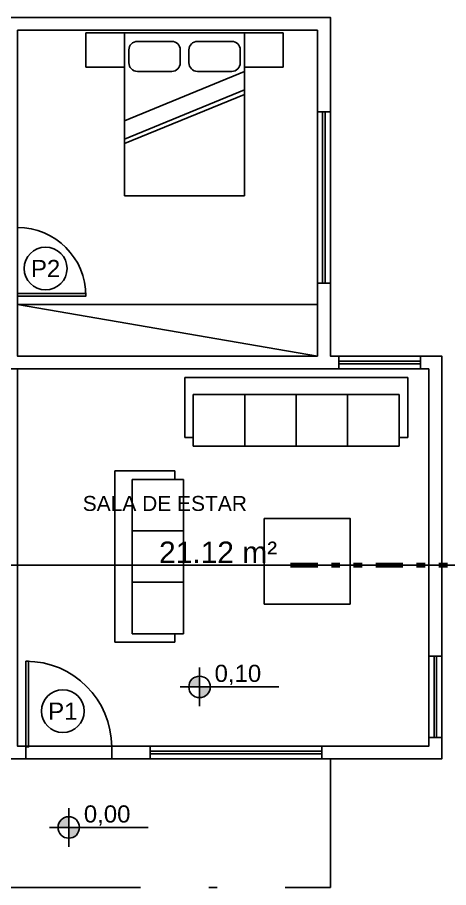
# Model space of a CAD drawing. Header units: metres. Extents: x 47359 to 47486, y 23351 to 23441.
# Drawn here: x 47375.96 to 47380.99, y 23395.07 to 23405.22 of the extents above; entities that cross this region are included whole.
import ezdxf
from ezdxf.enums import TextEntityAlignment as Align

# ---------------------------------------------------------------- set-up
doc = ezdxf.new("R2010")
doc.units = ezdxf.units.M
doc.header["$LTSCALE"] = 0.25
doc.linetypes.add('DASHDOT2', pattern=[12.7, 6.35, -3.175, 0, -3.175])
doc.linetypes.add('DIVIDEX2', pattern=[63.5, 25.4, -12.7, 0, -12.7, 0, -12.7])
doc.layers.add('ARQ_0', color=7, linetype='Continuous', true_color=0xff7400, plot=False)
doc.layers.add('ARQ_0_AREAS', color=7, linetype='Continuous', true_color=0x5a1694, plot=False)
for name, color, linetype in [('ARQ_ALV CT', 4, 'Continuous'), ('ARQ_ALV VS', 2, 'Continuous'), ('ARQ_ESQ CT', 30, 'Continuous'), ('ARQ_METAL CT', 2, 'Continuous'), ('ARQ_MOB 01', 1, 'Continuous'), ('ARQ_PISO 01', 1, 'Continuous'), ('ARQ_PROJ SUP', 1, 'DASHDOT2'), ('ARQ_SIMB 01', 1, 'Continuous'), ('ARQ_TXT 01', 1, 'Continuous'), ('SIMB_01', 1, 'Continuous'), ('SIMB_02', 2, 'Continuous'), ('SIMB_PREENCHIMENTO', 253, 'Continuous'), ('SIMB_TXT', 1, 'Continuous')]:
    doc.layers.add(name, color=color, linetype=linetype)
doc.layers.add('SIMB_LCT', color=252, linetype='DIVIDEX2', lineweight=100)
doc.styles.add('Annot_2.5mm', font='arial.ttf', dxfattribs={"height": 2.5})
doc.styles.add('Annot_3.5mm', font='arial.ttf', dxfattribs={"height": 3.5})
doc.styles.add('SIMB', font='arial.ttf')

# ---------------------------------------------------------------- blocks, each defined once
blk = doc.blocks.new('CAMA 180')
at = {"layer": 'ARQ_MOB 01'}
for p, q in [((0.4, 1.15), (0, 1.15)), ((0, 0.7), (0, 1.15)), ((0.4, 0.7), (0.4, 1.15)), ((1.9, 0.7), (0, 0.7)), ((0, 0.7), (0, -0.7)), ((0.2, 0.65), (0.35, 0.65)), ((0.452, -0.7), (1.026, 0.7)), ((0.665, -0.7), (1.239, 0.7)), ((0.718, -0.7), (1.292, 0.7)), ((1.9, -0.7), (1.9, 0.7)), ((1.9, 0.7), (1.9, -0.7)), ((0.1, 0.15), (0.1, 0.55)), ((0.45, 0.15), (0.45, 0.55)), ((0.2, 0.05), (0.35, 0.05)), ((0.2, -0.05), (0.35, -0.05)), ((0.1, -0.15), (0.1, -0.55)), ((0.45, -0.15), (0.45, -0.55)), ((0, -0.7), (1.9, -0.7)), ((0, -0.7), (0, -1.15)), ((0.2, -0.65), (0.35, -0.65)), ((0.4, -0.7), (0.4, -1.15)), ((0, -1.15), (0.4, -1.15))]:
    blk.add_line(p, q, dxfattribs=at)
for centre, start, end in [((0.2, 0.55), 90, 180), ((0.35, 0.55), 0, 90), ((0.2, 0.15), 180, 270), ((0.35, 0.15), 270, 0), ((0.2, -0.15), 90, 180), ((0.35, -0.15), 0, 90), ((0.2, -0.55), 180, 270), ((0.35, -0.55), 270, 0)]:
    blk.add_arc(centre, 0.1, start, end, dxfattribs=at)
blk = doc.blocks.new('S4')
at = {"ltscale": 0.1}
for p, q in [((2.5, 0.8), (0.1, 0.8)), ((0.1, 0.8), (0.1, 0.2)), ((0.7, 0.8), (0.7, 0.2)), ((1.3, 0.8), (1.3, 0.2)), ((1.9, 0.8), (1.9, 0.2)), ((2.5, 0.2), (2.5, 0.8)), ((0, 0.7), (0, 0)), ((0.1, 0.7), (0, 0.7)), ((2.5, 0.7), (2.6, 0.7)), ((2.6, 0), (2.6, 0.7)), ((0.1, 0.2), (2.5, 0.2)), ((0, 0), (2.6, 0))]:
    blk.add_line(p, q, dxfattribs=at)
blk = doc.blocks.new('S3')
at = {"ltscale": 0.1}
for p, q in [((0, 0), (-2, 0)), ((0, -0.7), (0, 0)), ((-2, 0), (-2, -0.7)), ((-0.1, -0.2), (-1.9, -0.2)), ((-1.9, -0.2), (-1.9, -0.8)), ((-1.3, -0.8), (-1.3, -0.2)), ((-0.7, -0.8), (-0.7, -0.2)), ((-0.1, -0.8), (-0.1, -0.2)), ((-1.9, -0.7), (-2, -0.7)), ((-0.1, -0.7), (0, -0.7)), ((-1.9, -0.8), (-0.1, -0.8))]:
    blk.add_line(p, q, dxfattribs=at)
blk = doc.blocks.new('COD_ESQ')
at = {"layer": 'SIMB_02'}
blk.add_circle((0, 0), 2.5, dxfattribs=at)
at = {"layer": 'SIMB_TXT', "style": 'SIMB'}
blk.add_attdef('CDESQ', text='', height=2, dxfattribs=at).set_placement((0, 0), align=Align.MIDDLE_CENTER)
blk = doc.blocks.new('nivel_PB_A_D')
at = {"layer": 'SIMB_PREENCHIMENTO', "transparency": 33554587}
h = blk.add_hatch(color=256, dxfattribs=at)
h.dxf.hatch_style = 1
h.paths.add_polyline_path([(0, 1.25, 0.414214), (-1.25, 0), (0, 0)])
h.paths.add_polyline_path([(1.25, 0), (0, 0), (0, -1.25, 0.414214)])
at = {"layer": 'SIMB_01'}
for p, q in [((0, 2.25), (0, -2.25)), ((-2.25, 0), (9.25, 0))]:
    blk.add_line(p, q, dxfattribs=at)
blk.add_circle((0, 0), 1.25, dxfattribs=at)
at = {"layer": 'SIMB_TXT', "style": 'SIMB'}
blk.add_attdef('00,00', (1.76, 0.58), '', height=2, dxfattribs=at)
blk = doc.blocks.new('*U30')
at = {"layer": 'SIMB_PREENCHIMENTO', "transparency": 33554587}
h = blk.add_hatch(color=256, dxfattribs=at)
h.dxf.hatch_style = 1
h.paths.add_polyline_path([(0, 8.48), (-4.15, 4.33, -0.401827), (4.15, 4.33)])
h = blk.add_hatch(color=256, dxfattribs=at)
h.dxf.hatch_style = 1
h.paths.add_polyline_path([(-4.33, 4.15), (-8.48, 0), (-6, 0, -0.193399)])
h = blk.add_hatch(color=256, dxfattribs=at)
h.dxf.hatch_style = 1
h.paths.add_polyline_path([(4.33, 4.15, -0.193399), (6, 0), (8.48, 0)])
at = {"layer": 'SIMB_01'}
for p, q in [((-8.48, 0), (0, 8.48)), ((8.48, 0), (0, 8.48)), ((-6, 0), (-8.48, 0)), ((-6, 0), (6, 0)), ((6, 0), (8.48, 0))]:
    blk.add_line(p, q, dxfattribs=at)
blk.add_circle((0, 0), 6, dxfattribs=at)
at = {"layer": 'SIMB_LCT'}
blk.add_line((-6, 0), (-53.51, 0), dxfattribs=at)
at = {"layer": 'SIMB_TXT', "style": 'SIMB'}
for tag, height, p in [('000', 3.5, (0, 2.25)), ('999', 2, (0, -2.53))]:
    blk.add_attdef(tag, text='', height=height, dxfattribs=at).set_placement(p, align=Align.MIDDLE_CENTER)

msp = doc.modelspace()

# ---------------------------------------------------------------- linework, layer by layer
at = {"layer": 'ARQ_0'}
msp.add_line((47363.606, 23398.828), (47385.789, 23398.828), dxfattribs=at)
at = {"layer": 'ARQ_0_AREAS'}
msp.add_lwpolyline([(47375.814, 23404.018), (47366.814, 23404.018), (47366.814, 23400.518), (47369.414, 23400.518), (47369.414, 23398.168), (47375.814, 23398.168), (47375.814, 23396.568), (47380.914, 23396.568), (47380.914, 23401.268), (47379.614, 23401.268), (47379.614, 23405.218), (47375.814, 23405.218), (47375.814, 23404.018)], dxfattribs=at)
for points in [[(47375.964, 23405.068), (47379.464, 23405.068), (47379.464, 23401.268), (47375.964, 23401.268)], [(47380.764, 23401.118), (47375.964, 23401.118), (47375.964, 23396.718), (47380.764, 23396.718)]]:
    msp.add_lwpolyline(points, close=True, dxfattribs=at)
at = {"layer": 'ARQ_ALV CT'}
for p, q in [((47375.814, 23405.218), (47379.614, 23405.218)), ((47379.614, 23405.218), (47379.614, 23404.118)), ((47375.964, 23405.068), (47379.464, 23405.068)), ((47379.464, 23405.068), (47379.464, 23404.118)), ((47379.464, 23404.118), (47379.614, 23404.118)), ((47379.464, 23402.118), (47379.614, 23402.118)), ((47379.464, 23402.118), (47379.464, 23401.268)), ((47379.614, 23402.118), (47379.614, 23401.268)), ((47375.964, 23401.268), (47379.464, 23401.268)), ((47379.614, 23401.268), (47379.714, 23401.268)), ((47379.714, 23401.268), (47379.714, 23401.118)), ((47380.664, 23401.268), (47380.664, 23401.118)), ((47380.664, 23401.268), (47380.914, 23401.268)), ((47380.914, 23401.268), (47380.914, 23397.768)), ((47375.814, 23401.118), (47379.714, 23401.118)), ((47380.664, 23401.118), (47380.764, 23401.118)), ((47380.764, 23401.118), (47380.764, 23397.768)), ((47380.764, 23397.768), (47380.914, 23397.768)), ((47380.764, 23396.818), (47380.914, 23396.818)), ((47380.764, 23396.818), (47380.764, 23396.718)), ((47380.914, 23396.818), (47380.914, 23396.568)), ((47375.964, 23396.718), (47376.064, 23396.718)), ((47376.064, 23396.718), (47376.064, 23396.568)), ((47377.064, 23396.718), (47377.064, 23396.568)), ((47377.064, 23396.718), (47377.514, 23396.718)), ((47377.514, 23396.718), (47377.514, 23396.568)), ((47379.514, 23396.718), (47379.514, 23396.568)), ((47379.514, 23396.718), (47380.764, 23396.718)), ((47375.814, 23396.568), (47376.064, 23396.568)), ((47377.064, 23396.568), (47377.514, 23396.568)), ((47379.514, 23396.568), (47380.914, 23396.568))]:
    msp.add_line(p, q, dxfattribs=at)
at = {"layer": 'ARQ_ALV VS'}
for p, q in [((47379.464, 23404.118), (47379.464, 23402.118)), ((47379.614, 23404.118), (47379.614, 23402.118)), ((47379.714, 23401.268), (47380.664, 23401.268)), ((47379.714, 23401.118), (47380.664, 23401.118)), ((47380.764, 23397.768), (47380.764, 23396.818)), ((47380.914, 23397.768), (47380.914, 23396.818)), ((47377.514, 23396.718), (47379.514, 23396.718)), ((47377.514, 23396.568), (47379.514, 23396.568))]:
    msp.add_line(p, q, dxfattribs=at)
at = {"layer": 'ARQ_ESQ CT'}
for p, q in [((47379.524, 23404.118), (47379.524, 23402.118)), ((47379.554, 23404.118), (47379.554, 23402.118)), ((47379.714, 23401.208), (47380.664, 23401.208)), ((47379.714, 23401.178), (47380.664, 23401.178)), ((47380.824, 23397.768), (47380.824, 23396.818)), ((47380.854, 23397.768), (47380.854, 23396.818)), ((47377.514, 23396.658), (47379.514, 23396.658)), ((47377.514, 23396.628), (47379.514, 23396.628))]:
    msp.add_line(p, q, dxfattribs=at)
for points in [[(47375.964, 23401.968), (47375.964, 23401.998), (47376.764, 23401.998), (47376.764, 23401.968)], [(47376.064, 23396.708), (47376.094, 23396.708), (47376.094, 23397.708), (47376.064, 23397.708)]]:
    msp.add_lwpolyline(points, close=True, dxfattribs=at)
at = {"layer": 'ARQ_MOB 01'}
for q in [(47379.464, 23401.868), (47379.464, 23401.268)]:
    msp.add_line((47375.964, 23401.868), q, dxfattribs=at)
msp.add_lwpolyline([(47378.844, 23399.374), (47378.844, 23398.374), (47379.844, 23398.374), (47379.844, 23399.374)], close=True, dxfattribs=at)
at = {"layer": 'ARQ_PISO 01'}
for p, q in [((47375.964, 23401.968), (47375.964, 23402.768)), ((47376.064, 23396.718), (47377.064, 23396.718)), ((47376.064, 23396.568), (47377.064, 23396.568))]:
    msp.add_line(p, q, dxfattribs=at)
at = {"layer": 'ARQ_PROJ SUP'}
msp.add_lwpolyline([(47375.814, 23396.568), (47375.814, 23395.068), (47379.614, 23395.068), (47379.614, 23396.568)], dxfattribs=at)
at = {"layer": 'ARQ_SIMB 01'}
for centre, radius in [((47375.964, 23401.968), 0.8), ((47376.064, 23396.708), 1)]:
    msp.add_arc(centre, radius, 0, 90, dxfattribs=at)

# ---------------------------------------------------------------- block references
at = {"xscale": 0.1, "yscale": 0.1, "zscale": 0.1}
for name, p, values in [('COD_ESQ', (47376.293, 23402.289), {'CDESQ': 'P2'}), ('nivel_PB_A_D', (47378.088, 23397.409), {'00,00': '0,10'}), ('COD_ESQ', (47376.494, 23397.126), {'CDESQ': 'P1'}), ('nivel_PB_A_D', (47376.563, 23395.769), {'00,00': '0,00'})]:
    msp.add_blockref(name, p, dxfattribs=at).add_auto_attribs(values)
at = {"layer": 'ARQ_METAL CT', "xscale": 0.05, "yscale": 0.05, "zscale": 0.05}
msp.add_blockref('*U30', (47381.755, 23398.828), dxfattribs=at).add_auto_attribs({'999': 'A', '000': 'A'})
at = {"layer": 'ARQ_MOB 01', "linetype": 'Continuous', "xscale": -1, "rotation": 90}
msp.add_blockref('CAMA 180', (47377.914, 23405.038), dxfattribs=at)
at = {"layer": 'ARQ_MOB 01', "xscale": -1}
for name, p, rotation in [('S4', (47377.916, 23401.018), 180.0000258268612), ('S3', (47377.102, 23397.929), 90.00004519676027)]:
    msp.add_blockref(name, p, dxfattribs=dict(at, rotation=rotation))

# ---------------------------------------------------------------- texts
at = {"layer": 'ARQ_TXT 01', "attachment_point": 1}
for s, insert, char_height, width, style in [('SALA DE ESTAR', (47376.726, 23399.636), 0.175, 1.92064, 'Annot_3.5mm'), ('21.12 m²', (47377.616, 23399.104), 0.25, 2.67105, 'Annot_2.5mm')]:
    msp.add_mtext(s, dxfattribs=dict(at, insert=insert, char_height=char_height, width=width, style=style))

doc.saveas('drawing.dxf')
